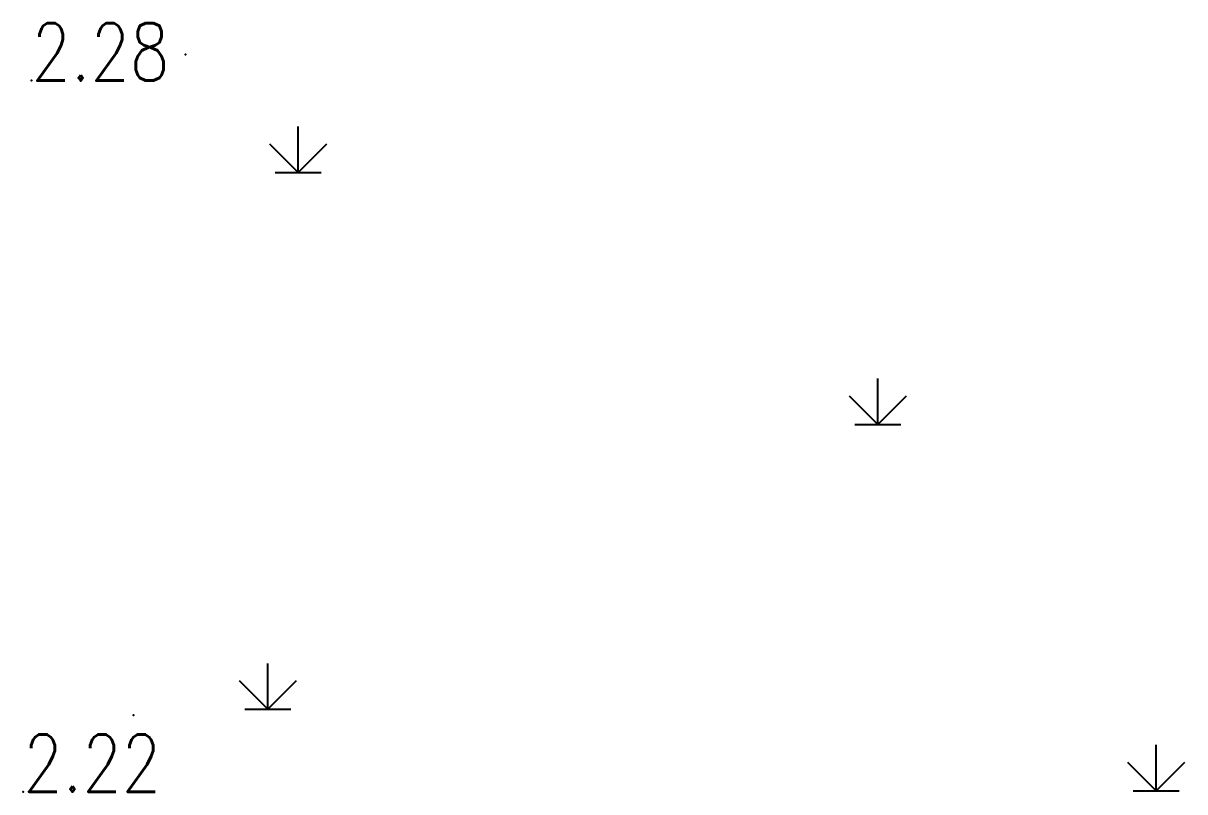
# Model space of a CAD drawing. Extents: x 500064 to 501389, y 2542464 to 2545400.
# Drawn here: x 500856.93 to 500877.17, y 2543729.47 to 2543742.86 of the extents above; entities that cross this region are included whole.
import ezdxf

# ---------------------------------------------------------------- set-up
doc = ezdxf.new("R2010")
doc.units = 0
doc.header["$LTSCALE"] = 0.5
doc.linetypes.add('CENTER', pattern=[50.8, 31.75, -6.35, 6.35, -6.35])
doc.layers.add('地形图', color=8, linetype='CONTINUOUS')
doc.styles.add('HZ', font='romans.shx', dxfattribs={"width": 0.8, "bigfont": 'hztxt.shx'})

msp = doc.modelspace()

# ---------------------------------------------------------------- linework, layer by layer
at = {"layer": '地形图'}
for points in [[(500861.721, 2543740.261), (500861.721, 2543741.061)], [(500861.221, 2543740.761), (500861.721, 2543740.261)], [(500861.721, 2543740.261), (500862.221, 2543740.761)], [(500861.321, 2543740.261), (500861.721, 2543740.261), (500862.121, 2543740.261)], [(500871.82, 2543735.87), (500871.82, 2543736.67)], [(500871.32, 2543736.37), (500871.82, 2543735.87)], [(500871.82, 2543735.87), (500872.32, 2543736.37)], [(500871.42, 2543735.87), (500871.82, 2543735.87), (500872.22, 2543735.87)], [(500861.192, 2543730.909), (500861.192, 2543731.709)], [(500860.692, 2543731.409), (500861.192, 2543730.909)], [(500861.192, 2543730.909), (500861.692, 2543731.409)], [(500860.792, 2543730.909), (500861.192, 2543730.909), (500861.592, 2543730.909)], [(500876.667, 2543729.488), (500876.667, 2543730.288)], [(500876.167, 2543729.988), (500876.667, 2543729.488)], [(500876.667, 2543729.488), (500877.167, 2543729.988)], [(500876.267, 2543729.488), (500876.667, 2543729.488), (500877.067, 2543729.488)]]:
    msp.add_lwpolyline(points, dxfattribs=at)
at = {"layer": '地形图', "ltscale": 10}
for p in [(500859.76, 2543742.318), (500858.854, 2543730.808)]:
    msp.add_point(p, dxfattribs=at)
at = {"layer": '地形图', "linetype": 'CENTER'}
for p in [(500857.075, 2543741.863, 2.28), (500856.931, 2543729.472, 2.22)]:
    msp.add_point(p, dxfattribs=at)

# ---------------------------------------------------------------- texts
at = {"layer": '地形图', "ltscale": 10, "style": 'HZ', "width": 0.8}
for s, p in [('2.28', (500857.075, 2543741.863)), ('2.22', (500856.931, 2543729.472))]:
    msp.add_text(s, height=1, dxfattribs=at).set_placement(p)

doc.saveas('drawing.dxf')
